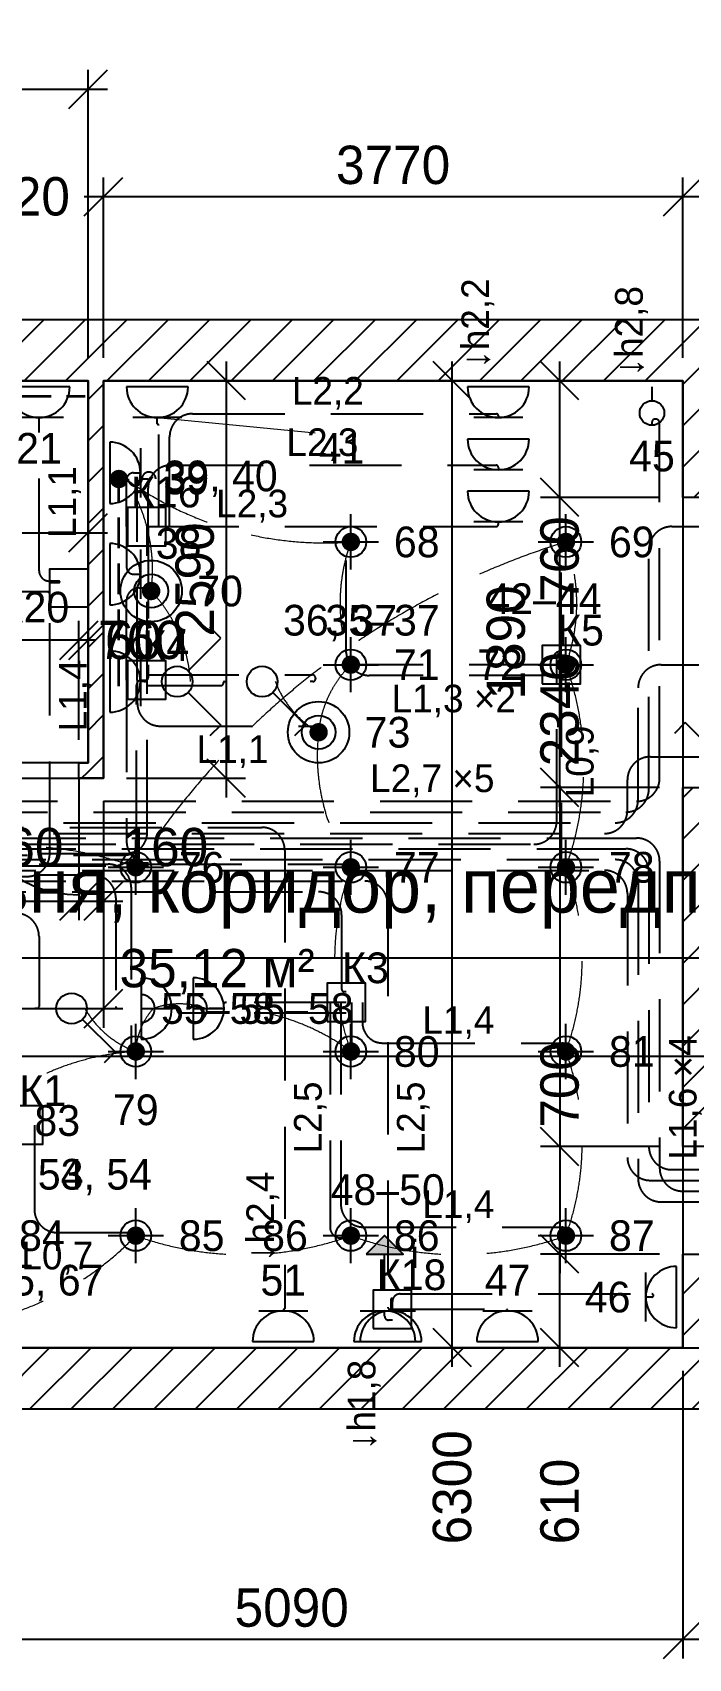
# Model space of a CAD drawing. Header units: millimetres. Extents: x -2969 to 15625, y -2725 to 8569.
# Drawn here: x 4738 to 9008, y -2025 to 8569 of the extents above; entities that cross this region are included whole.
import ezdxf
from ezdxf.enums import TextEntityAlignment as Align

# ---------------------------------------------------------------- set-up
doc = ezdxf.new("R2010")
doc.units = ezdxf.units.MM
doc.linetypes.add('E_CABLE_DASH', pattern=[900, 600, -300])
doc.linetypes.add('E_LED_DASH', pattern=[300, 200, -100])
doc.layers.add('A-AREA', color=8, linetype='Continuous', plot=False)
for name, color, linetype in [('A-DIMS', 2, 'Continuous'), ('A-DOOR', 3, 'Continuous'), ('A-TEXT', 7, 'Continuous'), ('A-WALL', 7, 'Continuous'), ('E-DATA', 140, 'Continuous'), ('E-LED', 221, 'E_LED_DASH'), ('E-LIGHT', 6, 'Continuous'), ('E-LINK', 5, 'E_CABLE_DASH'), ('E-SOCKET', 1, 'Continuous'), ('E-SWITCH', 5, 'Continuous'), ('E-TEXT', 7, 'Continuous'), ('L-TEXT', 7, 'Continuous'), ('W-BOX', 1, 'Continuous'), ('W-CABLE', 1, 'E_CABLE_DASH'), ('W-TEXT', 7, 'Continuous')]:
    doc.layers.add(name, color=color, linetype=linetype)
doc.styles.add('PLEX_LIGHT', font='IBMPlexSans-Light.ttf')
doc.dimstyles.new('PLAN', dxfattribs={"dimscale": 100, "dimtxt": 2.5, "dimasz": 2.5, "dimexe": 1.25, "dimexo": 1.5, "dimgap": 0.8, "dimtad": 1, "dimdec": 0, "dimtxsty": 'PLEX_LIGHT', "dimtsz": 1.25, "dimcen": 2.5, "dimdle": 1.25, "dimclrd": 2, "dimclre": 2, "dimclrt": 2, "dimazin": 3, "dimtfac": 1, "dimtmove": 0, "dimatfit": 3})

# ---------------------------------------------------------------- blocks, each defined once
blk = doc.blocks.new('E_SOCKET')
at = {"color": 0}
for p, q in [((-1.6, 2.4), (1.6, 2.4)), ((-2, 0.4), (2, 0.4))]:
    blk.add_line(p, q, dxfattribs=at)
blk.add_arc((0, 0.4), 2, 0, 180, dxfattribs=at)
at = {"style": 'PLEX_LIGHT', "flags": 1}
for tag in ['GROUP', 'H', 'ID']:
    blk.add_attdef(tag, (0, 0), '', height=2, dxfattribs=at)
blk = doc.blocks.new('E_SWITCH2')
at = {"color": 0}
for p, q in [((-2.83, 4.23), (-3.54, 3.52)), ((-0.71, 2.11), (-2.83, 4.23)), ((0.71, 2.11), (2.83, 4.23)), ((2.83, 4.23), (3.54, 3.52))]:
    blk.add_line(p, q, dxfattribs=at)
blk.add_circle((0, 1.4), 1, dxfattribs=at)
at = {"style": 'PLEX_LIGHT', "flags": 1}
for tag in ['GROUP', 'H', 'ID']:
    blk.add_attdef(tag, (0, 0), '', height=2, dxfattribs=at)
blk = doc.blocks.new('E_SWITCH')
at = {"color": 0}
for p, q in [((0.71, 2.11), (2.83, 4.23)), ((2.83, 4.23), (3.54, 3.52))]:
    blk.add_line(p, q, dxfattribs=at)
blk.add_circle((0, 1.4), 1, dxfattribs=at)
at = {"style": 'PLEX_LIGHT', "flags": 1}
for tag in ['GROUP', 'H', 'ID']:
    blk.add_attdef(tag, (0, 0), '', height=2, dxfattribs=at)
blk = doc.blocks.new('E_LED_OUTPUT')
h = blk.add_hatch(color=0)
h.dxf.hatch_style = 1
edge = h.paths.add_edge_path()
edge.add_arc((0, 1), 0.6, 0, 360)
at = {"color": 0}
for centre, start, end in [((0, 2.95), 90, 270), ((0, 2.05), 270, 90)]:
    blk.add_arc(centre, 0.45, start, end, dxfattribs=at)
at = {"style": 'PLEX_LIGHT', "flags": 1}
for tag in ['GROUP', 'H', 'ID']:
    blk.add_attdef(tag, (0, 0), '', height=2, dxfattribs=at)
blk = doc.blocks.new('E_OUTLET')
at = {"color": 0}
blk.add_line((0, 0.4), (0, 1.3), dxfattribs=at)
blk.add_circle((0, 2.1), 0.8, dxfattribs=at)
at = {"style": 'PLEX_LIGHT', "flags": 1}
for tag in ['GROUP', 'H', 'ID']:
    blk.add_attdef(tag, (0, 0), '', height=2, dxfattribs=at)
blk = doc.blocks.new('E_PENDANT')
h = blk.add_hatch(color=0)
h.dxf.hatch_style = 1
edge = h.paths.add_edge_path()
edge.add_arc((0, 0), 0.6, 0, 360)
at = {"color": 0}
for radius in [2, 1.1]:
    blk.add_circle((0, 0), radius, dxfattribs=at)
at = {"style": 'PLEX_LIGHT', "flags": 1}
for tag in ['GROUP', 'H', 'ID']:
    blk.add_attdef(tag, (0, 0), '', height=2, dxfattribs=at)
blk = doc.blocks.new('E_DATA')
h = blk.add_hatch(color=0)
h.dxf.hatch_style = 1
h.paths.add_polyline_path([(-1.2, 2.7), (1.2, 2.7), (0, 3.9)])
at = {"color": 0}
blk.add_line((0, 0.4), (0, 2.7), dxfattribs=at)
blk.add_lwpolyline([(-1.2, 2.7), (1.2, 2.7), (0, 3.9)], close=True, dxfattribs=at)
at = {"color": 0, "style": 'PLEX_LIGHT'}
blk.add_text('i', height=1.8, dxfattribs=at).set_placement((1.68, 2.7), align=Align.MIDDLE_LEFT)
at = {"style": 'PLEX_LIGHT', "flags": 1}
for tag in ['GROUP', 'H', 'ID']:
    blk.add_attdef(tag, (0, 0), '', height=2, dxfattribs=at)
blk = doc.blocks.new('E_SCONCE')
at = {"color": 0}
for p, q in [((0, 0.4), (0, 2.4)), ((-2, 0.4), (2, 0.4))]:
    blk.add_line(p, q, dxfattribs=at)
for radius in [2, 0.9]:
    blk.add_arc((0, 0.4), radius, 0, 180, dxfattribs=at)
at = {"style": 'PLEX_LIGHT', "flags": 1}
for tag in ['GROUP', 'H', 'ID']:
    blk.add_attdef(tag, (0, 0), '', height=2, dxfattribs=at)
blk = doc.blocks.new('E_DOWNLIGHT')
h = blk.add_hatch(color=0)
h.dxf.hatch_style = 1
edge = h.paths.add_edge_path()
edge.add_arc((0, 0), 0.6, 0, 360)
at = {"color": 0}
for p, q in [((0, -1.8), (0, 1.8)), ((-1.8, 0), (1.8, 0))]:
    blk.add_line(p, q, dxfattribs=at)
blk.add_circle((0, 0), 1, dxfattribs=at)
at = {"style": 'PLEX_LIGHT', "flags": 1}
for tag in ['GROUP', 'H', 'ID']:
    blk.add_attdef(tag, (0, 0), '', height=2, dxfattribs=at)

msp = doc.modelspace()

# ---------------------------------------------------------------- hatches: boundary and pattern name
at = {"layer": 'A-WALL'}
h = msp.add_hatch(dxfattribs=at)
h.set_pattern_fill('ANSI31', scale=60)
h.paths.add_polyline_path([(5200, 6700), (5200, 6300), (5100, 6300), (2030, 6300), (2030, 6700), (5100, 6700)])
h = msp.add_hatch(dxfattribs=at)
h.set_pattern_fill('ANSI31', scale=60)
h.paths.add_polyline_path([(9170, 6700), (9170, 6300), (8970, 6300), (5200, 6300), (5200, 6700), (8970, 6700)])
h = msp.add_hatch(dxfattribs=at)
h.set_pattern_fill('ANSI31', scale=60)
h.paths.add_polyline_path([(5100, 3710), (5100, 3810), (5100, 6300), (5200, 6300), (5200, 3710)])
h = msp.add_hatch(dxfattribs=at)
h.set_pattern_fill('ANSI31', scale=60)
h.paths.add_polyline_path([(8970, 5540), (8970, 6300), (9170, 6300), (9170, 5540)])
h = msp.add_hatch(dxfattribs=at)
h.set_pattern_fill('ANSI31', scale=60)
h.paths.add_polyline_path([(5100, 3810), (5100, 3710), (5040, 3710), (5040, 3810)])
h = msp.add_hatch(dxfattribs=at)
h.set_pattern_fill('ANSI31', scale=60)
h.paths.add_polyline_path([(8970, 1310), (8970, 3450), (8970, 3650), (9170, 3650), (9170, 3450), (9170, 1310)])
h = msp.add_hatch(dxfattribs=at)
h.set_pattern_fill('ANSI31', scale=60)
h.paths.add_polyline_path([(8970, -400), (8970, 0), (8970, 610), (9170, 610), (9170, 0), (9170, -400)])
h = msp.add_hatch(dxfattribs=at)
h.set_pattern_fill('ANSI31', scale=60)
h.paths.add_polyline_path([(3780, -400), (3780, 0), (3880, 0), (8970, 0), (8970, -400), (3880, -400)])

# ---------------------------------------------------------------- linework, layer by layer
at = {"layer": 'A-AREA'}
for points in [[(1930, 0), (1930, 3710), (5200, 3710), (5200, 6300), (8970, 6300), (8970, 0), (3880, 0), (3880, 1900), (4300, 1900), (4300, 2540), (3400, 2540), (3400, 1900), (3780, 1900), (3780, 0)], [(2030, 3810), (2030, 6300), (5100, 6300), (5100, 3810)]]:
    msp.add_lwpolyline(points, close=True, dxfattribs=at)
at = {"layer": 'A-DOOR'}
msp.add_line((5040, 3710), (5040, 2950), dxfattribs=at)
msp.add_arc((5040, 3710), 760, 180, -90, dxfattribs=at)
at = {"layer": 'A-WALL'}
for p, q in [((2030, 6700), (5200, 6700)), ((5200, 6700), (9170, 6700)), ((5100, 6300), (2030, 6300)), ((5100, 3810), (5100, 6300)), ((8970, 6300), (5200, 6300)), ((5200, 6300), (5200, 3710)), ((8970, 5540), (8970, 6300)), ((9170, 5540), (8970, 5540)), ((5040, 3710), (5040, 3810)), ((5040, 3810), (5100, 3810)), ((5200, 3710), (5040, 3710)), ((8970, 1310), (8970, 3650)), ((8970, 3650), (9170, 3650)), ((9170, 1310), (8970, 1310)), ((8970, 0), (8970, 610)), ((8970, 610), (9170, 610)), ((3880, 0), (8970, 0)), ((8970, -400), (3780, -400)), ((9170, -400), (8970, -400))]:
    msp.add_line(p, q, dxfattribs=at)
at = {"layer": 'E-LED', "lineweight": 35}
for p, q in [((3460, 6200), (5080, 6200)), ((5300, 4310), (5300, 5690))]:
    msp.add_line(p, q, dxfattribs=at)
at = {"layer": 'E-LINK', "lineweight": 18}
for points in [[(5510, 4930, 0.176327), (5345, 5660, 0.176327), (6810, 5250, 0.176327), (6810, 4450, 0.176327), (6600, 4010, 0.176327), (6810, 3130, 0.176327), (6810, 1930, 0.176327), (5864.3, 2210, 0.176327), (5524.3, 2210, 0.176327), (5410, 1930, 0.176327), (4370, 1480, 0.176327)], [(4230, 145, 0.176327), (5410, 730, 0.176327), (6810, 730, 0.176327), (8210, 730, 0.176327), (8210, 1930, 0.176327), (8210, 3130, 0.176327), (8210, 4450, 0.176327), (8210, 5250, 0.176327), (5410, 3130, 0.176327), (3860, 3130, 0.176327)], [(5766.1, 4340, 0.176327), (5510, 4930)], [(6318.2, 4340, 0.176327), (6600, 4010)], [(5078.2, 2210, 0.176327), (5410, 1930)]]:
    msp.add_lwpolyline(points, format="xyb", dxfattribs=at)
at = {"layer": 'E-TEXT', "lineweight": 13}
msp.add_line((5550, 6060), (6578.1, 5960), dxfattribs=at)
at = {"layer": 'W-BOX'}
for points in [[(5355, 5225), (5605, 5225), (5605, 5475), (5355, 5475)], [(5100, 5075), (5100, 4825), (4850, 4825), (4850, 5075)], [(8055, 4325), (8305, 4325), (8305, 4575), (8055, 4575)], [(5355, 4225), (5605, 4225), (5605, 4475), (5355, 4475)], [(6655, 2125), (6905, 2125), (6905, 2375), (6655, 2375)], [(4555, 1325), (4805, 1325), (4805, 1575), (4555, 1575)], [(6955, 125), (7205, 125), (7205, 375), (6955, 375)]]:
    msp.add_lwpolyline(points, close=True, dxfattribs=at)
at = {"layer": 'W-CABLE', "true_color": 0x4e79a7}
for points in [[(1472.6, 300), (1472.6, 1346.3, -0.4142136), (1476.3, 1350), (1476.3, 1350, 0.4142136), (1480, 1353.7), (1480, 1939.1, -0.4142136), (1630, 2089.1), (3100, 2089.1, 0.4142136), (3250, 2239.1), (3250, 3410, -0.4142136), (3400, 3560), (8670, 3560, 0.4142136), (8820, 3710), (8820, 6025, 0.4142136), (8795, 6050), (8790, 6050, 0.4142136), (8770, 6030), (8770, 6010)], [(5420, 4350), (5420, 5625, -0.4142136), (5455, 5660), (5490, 5660)], [(8180, 4380), (6930, 4380, -0.4142136), (6780, 4530), (6780, 5235, -0.4142136), (6795, 5250), (6810, 5250)], [(8180, 4450), (8180, 5235, -0.4142136), (8195, 5250), (8210, 5250)], [(5350, 4350), (5350, 4870, -0.4142136), (5430, 4950), (5500, 4950, -0.4142136), (5510, 4940), (5510, 4930)], [(487.4, 300), (487.4, 375, -0.4142136), (562.4, 450), (583.7, 450, 0.4142136), (680, 546.3), (680, 1147.8, -0.4142136), (830, 1297.8), (2580, 1297.8, 0.4142136), (2730, 1447.8), (2730, 3130, -0.4142136), (2880, 3280), (8000, 3280, 0.4142136), (8150, 3430), (8150, 4505, -0.4142136), (8165, 4520), (8180, 4520)], [(8180, 4450), (8180, 3165, 0.4142136), (8195, 3150), (8200, 3150, -0.4142136), (8210, 3140), (8210, 3130)], [(435.6, 300), (435.6, 350, -0.4142136), (485.6, 400), (532.8, 400, 0.4142136), (630, 497.2), (630, 1087, -0.4142136), (780, 1237), (2515, 1237, 0.4142136), (2665, 1387), (2665, 2990, -0.4142136), (2815, 3140), (5265, 3140, 0.4142136), (5415, 3290), (5415, 4317.5, -0.4142136), (5447.5, 4350), (5480, 4350)], [(5350, 4350), (5350, 3300, 0.4142136), (5500, 3150), (6800, 3150, -0.4142136), (6810, 3140), (6810, 3130)], [(5420, 4350), (5420, 4200, 0.4142136), (5570, 4050), (6580, 4050, -0.4142136), (6600, 4030), (6600, 4010)], [(5480, 4385), (6557.5, 4385, -0.4142136), (6580, 4362.5), (6580, 4357.9, -0.4142136), (6562.1, 4340), (6544.3, 4340)], [(5480, 4315), (5967.5, 4315, 0.4142136), (5980, 4327.5), (5980, 4333.9, -0.4142136), (5986.1, 4340), (5992.1, 4340)], [(3880, 3220), (5365, 3220, -0.4142136), (5410, 3175), (5410, 3130)], [(3880, 3150), (5230, 3150, -0.4142136), (5380, 3000), (5380, 1965, 0.4142136), (5395, 1950), (5400, 1950, -0.4142136), (5410, 1940), (5410, 1930)], [(3880, 3080), (5130, 3080, -0.4142136), (5280, 2930), (5280, 2222.1, 0.4142136), (5292.1, 2210), (5304.3, 2210)], [(383.7, 300), (383.7, 325, -0.4142136), (408.7, 350), (481.9, 350, 0.4142136), (580, 448.1), (580, 1026.1, -0.4142136), (730, 1176.1), (1995, 1176.1, 0.4142136), (2145, 1326.1), (2145, 2820, -0.4142136), (2295, 2970), (6600, 2970, -0.4142136), (6750, 2820), (6750, 2335, 0.4142136), (6765, 2320), (6780, 2320)], [(6780, 2250), (6000, 2250, 0.4142136), (5980, 2230), (5980, 2212.1, 0.4142136), (5982.1, 2210), (5984.3, 2210)], [(6675, 2250), (6675, 782.5, 0.4142136), (6742.5, 715), (6802.5, 715, 0.4142136), (6810, 722.5), (6810, 730)], [(6745, 2250), (6745, 935, 0.4142136), (6895, 785), (8182.5, 785, -0.4142136), (8210, 757.5), (8210, 730)], [(6815, 2250), (6815, 1917.5, -0.4142136), (6812.5, 1915), (6812.5, 1915, -0.4142136), (6810, 1917.5), (6810, 1930)], [(6885, 2250), (6885, 2117.5, 0.4142136), (7017.5, 1985), (8182.5, 1985, -0.4142136), (8210, 1957.5), (8210, 1930)], [(6780, 2180), (5695, 2180, -0.4142136), (5680, 2195), (5680, 2195, 0.4142136), (5665, 2210), (5644.3, 2210)], [(4750, 1450), (4750, 900, 0.4142136), (4900, 750), (5400, 750, -0.4142136), (5410, 740), (5410, 730)]]:
    msp.add_lwpolyline(points, format="xyb", dxfattribs=at)
at = {"layer": 'W-CABLE', "true_color": 0x8cbf5f}
for points in [[(4850, 4985), (4910, 4985, 0.4142136), (4915, 4990), (4915, 4990, 0.4142136), (4910, 4995), (4847.5, 4995, -0.4142136), (4780, 5062.5), (4780, 6060)], [(4850, 4915), (4847.5, 4915, -0.4142136), (4845, 4917.5), (4845, 4920, 0.4142136), (4840, 4925), (2307.5, 4925, -0.4142136), (2280, 4952.5), (2280, 4975, 0.4142136), (2275, 4980), (2270, 4980)], [(1265.2, 300), (1265.2, 1117.6, -0.4142136), (1297.6, 1150), (1297.6, 1150, 0.4142136), (1330, 1182.4), (1330, 1817.4, -0.4142136), (1480, 1967.4), (2970, 1967.4, 0.4142136), (3120, 2117.4), (3120, 2920, -0.4142136), (3270, 3070), (4700, 3070, 0.4142136), (4850, 3220), (4850, 4950)]]:
    msp.add_lwpolyline(points, format="xyb", dxfattribs=at)
at = {"layer": 'W-CABLE', "true_color": 0xe67f8a}
for points in [[(5560, 5350), (5560, 6010, 0.4142136), (5555, 6015), (5555, 6015, -0.4142136), (5550, 6020), (5550, 6060)], [(5630, 5350), (5630, 5935, -0.4142136), (5780, 6085), (7757.5, 6085, -0.4142136), (7770, 6072.5), (7770, 6060)], [(5490, 5350), (5490, 5600, -0.4142136), (5640, 5750), (7755, 5750, -0.4142136), (7770, 5735), (7770, 5720)], [(5350, 5350), (5350, 5655, -0.4142136), (5395, 5700), (5440, 5700)], [(1057.8, 300), (1057.8, 913.9, -0.4142136), (1093.9, 950), (1093.9, 950, 0.4142136), (1130, 986.1), (1130, 1573.9, -0.4142136), (1280, 1723.9), (2905, 1723.9, 0.4142136), (3055, 1873.9), (3055, 3060, -0.4142136), (3205, 3210), (5335, 3210, 0.4142136), (5485, 3360), (5485, 5347.5, 0.4142136), (5482.5, 5350), (5480, 5350)], [(5350, 5350), (5350, 5085, 0.4142136), (5395, 5040), (5440, 5040)], [(5490, 5350), (5490, 4365, -0.4142136), (5465, 4340), (5440, 4340)], [(5480, 5350), (7755, 5350, 0.4142136), (7770, 5365), (7770, 5380)]]:
    msp.add_lwpolyline(points, format="xyb", dxfattribs=at)
at = {"layer": 'W-CABLE', "true_color": 0xc9845c}
msp.add_lwpolyline([(1317, 300), (1317, 1168.5, -0.4142136), (1348.5, 1200), (1348.5, 1200, 0.4142136), (1380, 1231.5), (1380, 1878.3, -0.4142136), (1530, 2028.3), (3035, 2028.3, 0.4142136), (3185, 2178.3), (3185, 3340, -0.4142136), (3335, 3490), (8600, 3490, 0.4142136), (8750, 3640), (8750, 5200, -0.4142136), (8900, 5350), (9500, 5350, 0.4142136), (9550, 5400), (9550, 5435, 0.4142136), (9535, 5450), (9535, 5450, -0.4142136), (9520, 5465), (9520, 5500)], format="xyb", dxfattribs=at)
at = {"layer": 'W-CABLE', "true_color": 0x76b7b2}
for points in [[(902.2, 300), (902.2, 786.1, -0.4142136), (966.1, 850), (966.1, 850, 0.4142136), (1030, 913.9), (1030, 1513, -0.4142136), (1180, 1663), (2840, 1663, 0.4142136), (2990, 1813), (2990, 3270, -0.4142136), (3140, 3420), (8530, 3420, 0.4142136), (8680, 3570), (8680, 4300, -0.4142136), (8830, 4450), (10625, 4450, -0.4142136), (10650, 4425), (10650, 4400)], [(850.4, 300), (850.4, 735.2, -0.4142136), (915.2, 800), (915.2, 800, 0.4142136), (980, 864.8), (980, 1452.2, -0.4142136), (1130, 1602.2), (2775, 1602.2, 0.4142136), (2925, 1752.2), (2925, 3200, -0.4142136), (3075, 3350), (8460, 3350, 0.4142136), (8610, 3500), (8610, 3700, -0.4142136), (8760, 3850), (9395, 3850, 0.4142136), (9420, 3875), (9420, 3900)]]:
    msp.add_lwpolyline(points, format="xyb", dxfattribs=at)
at = {"layer": 'W-CABLE', "true_color": 0x4e79a7}
for points in [[(8180, 4450), (6810, 4450)], [(8180, 4450), (8210, 4450)]]:
    msp.add_lwpolyline(points, dxfattribs=at)
at = {"layer": 'W-CABLE', "true_color": 0xf28e2b}
for points in [[(1524.4, 300), (1524.4, 1397.2, -0.4142136), (1527.2, 1400), (1527.2, 1400, 0.4142136), (1530, 1402.8), (1530, 2000, -0.4142136), (1680, 2150), (2385, 2150, 0.4142136), (2535, 2300), (2535, 3170, -0.4142136), (2685, 3320), (8670, 3320, -0.4142136), (8820, 3170), (8820, 1170, 0.4142136), (8970, 1020), (9335, 1020, 0.4142136), (9485, 1170), (9485, 3137.5, 0.4142136), (9472.5, 3150), (9465, 3150, -0.4142136), (9460, 3155), (9460, 3160)], [(3480, 980), (3347.5, 980, -0.4142136), (3215, 1112.5), (3215, 2680, -0.4142136), (3365, 2830), (4630, 2830, -0.4142136), (4780, 2680), (4780, 2223.9, -0.4142136), (4766.1, 2210), (4752.1, 2210)]]:
    msp.add_lwpolyline(points, format="xyb", dxfattribs=at)
at = {"layer": 'W-CABLE', "true_color": 0x9c755f}
for points in [[(3180, 3390), (6230, 3390, -0.4142136), (6380, 3240), (6380, 255, -0.4142136), (6375, 250), (6375, 250, 0.4142136), (6370, 245), (6370, 240)], [(1161.5, 300), (1161.5, 1015.7, -0.4142136), (1195.7, 1050), (1195.7, 1050, 0.4142136), (1230, 1084.3), (1230, 1695.7, -0.4142136), (1380, 1845.7), (2255, 1845.7, 0.4142136), (2405, 1995.7), (2405, 2890, -0.4142136), (2555, 3040), (6900, 3040, -0.4142136), (7050, 2890), (7050, 265, 0.4142136), (7065, 250), (7080, 250)], [(7080, 320), (7075, 320, 0.4142136), (7070, 315), (7070, 240)], [(7080, 250), (7080, 300, -0.4142136), (7130, 350), (8770, 350, -0.4142136), (8780, 340), (8780, 340, -0.4142136), (8770, 330), (8730, 330)], [(7080, 180), (7055, 180, -0.4142136), (7030, 205), (7030, 240)], [(7080, 250), (7825, 250, -0.4142136), (7830, 245), (7830, 240)]]:
    msp.add_lwpolyline(points, format="xyb", dxfattribs=at)
at = {"layer": 'W-CABLE', "true_color": 0x59a14f}
for points in [[(694.8, 300), (694.8, 582.4, -0.4142136), (762.4, 650), (762.4, 650, 0.4142136), (830, 717.6), (830, 1269.6, -0.4142136), (980, 1419.6), (2125, 1419.6, 0.4142136), (2275, 1569.6), (2275, 3030, -0.4142136), (2425, 3180), (8530, 3180, -0.4142136), (8680, 3030), (8680, 1100, 0.4142136), (8830, 950), (9265, 950, 0.4142136), (9415, 1100), (9415, 2242.5, -0.4142136), (9417.5, 2245), (9420, 2245)], [(643, 300), (643, 531.5, -0.4142136), (711.5, 600), (711.5, 600, 0.4142136), (780, 668.5), (780, 1208.7, -0.4142136), (930, 1358.7), (2060, 1358.7, 0.4142136), (2210, 1508.7), (2210, 2960, -0.4142136), (2360, 3110), (8460, 3110, -0.4142136), (8610, 2960), (8610, 1240, 0.4142136), (8760, 1090), (9620, 1090)]]:
    msp.add_lwpolyline(points, format="xyb", dxfattribs=at)
at = {"layer": 'W-CABLE', "true_color": 0x5f9ed1}
msp.add_lwpolyline([(1213.3, 300), (1213.3, 1066.7, -0.4142136), (1246.7, 1100), (1246.7, 1100, 0.4142136), (1280, 1133.3), (1280, 1756.5, -0.4142136), (1430, 1906.5), (2320, 1906.5, 0.4142136), (2470, 2056.5), (2470, 3100, -0.4142136), (2620, 3250), (8600, 3250, -0.4142136), (8750, 3100), (8750, 1310, 0.4142136), (8900, 1160), (11800, 1160, 0.4142136), (11950, 1310), (11950, 3235, 0.4142136), (11935, 3250), (11920, 3250)], format="xyb", dxfattribs=at)

# ---------------------------------------------------------------- block references
at = {"layer": 'E-DATA', "xscale": 100, "yscale": 100}
msp.add_blockref('E_DATA', (7030, 340), dxfattribs=at)
at = {"layer": 'E-LED', "xscale": 100, "yscale": 100, "rotation": -90}
msp.add_blockref('E_LED_OUTPUT', (5200, 5660), dxfattribs=at)
at = {"layer": 'E-LIGHT', "xscale": 100, "yscale": 100}
for name, p in [('E_DOWNLIGHT', (6810, 5250)), ('E_DOWNLIGHT', (8210, 5250)), ('E_PENDANT', (5510, 4930)), ('E_DOWNLIGHT', (6810, 4450)), ('E_DOWNLIGHT', (8210, 4450)), ('E_PENDANT', (6600, 4010)), ('E_DOWNLIGHT', (5410, 3130)), ('E_DOWNLIGHT', (6810, 3130)), ('E_DOWNLIGHT', (8210, 3130)), ('E_DOWNLIGHT', (5410, 1930)), ('E_DOWNLIGHT', (6810, 1930)), ('E_DOWNLIGHT', (8210, 1930)), ('E_DOWNLIGHT', (5410, 730)), ('E_DOWNLIGHT', (6810, 730)), ('E_DOWNLIGHT', (8210, 730))]:
    msp.add_blockref(name, p, dxfattribs=at)
at = {"layer": 'E-LIGHT', "xscale": 100, "yscale": 100, "rotation": -90}
for p in [(5404.3, 2210), (5744.3, 2210)]:
    msp.add_blockref('E_SCONCE', p, dxfattribs=at)
at = {"layer": 'E-SOCKET', "xscale": 100, "yscale": 100}
for name, p, rotation in [('E_SOCKET', (4780, 6300), -180), ('E_SOCKET', (5550, 6300), -180), ('E_SOCKET', (7770, 6300), -180), ('E_OUTLET', (8770, 6300), -180), ('E_SOCKET', (5200, 5700), -90), ('E_SOCKET', (7770, 5960), -180), ('E_SOCKET', (7770, 5620), -180), ('E_SOCKET', (5200, 5040), -90), ('E_SOCKET', (5200, 4340), -90), ('E_SOCKET', (8970, 330), -270)]:
    msp.add_blockref(name, p, dxfattribs=dict(at, rotation=rotation))
for p in [(6370, 0), (7030, 0), (7070, 0), (7830, 0)]:
    msp.add_blockref('E_SOCKET', p, dxfattribs=at)
at = {"layer": 'E-SWITCH', "xscale": 100, "yscale": 100, "rotation": -90}
for name, p in [('E_SWITCH2', (5540, 4340)), ('E_SWITCH', (6092.1, 4340)), ('E_SWITCH', (4852.1, 2210))]:
    msp.add_blockref(name, p, dxfattribs=at)
at = {"layer": 'E-SWITCH', "xscale": 100, "yscale": 100}
msp.add_blockref('E_SWITCH2', (9270, 3650), dxfattribs=at)

# ---------------------------------------------------------------- texts
at = {"layer": 'A-TEXT', "style": 'PLEX_LIGHT'}
msp.add_text('Кухня-вітальня, коридор, передпокій', height=350, dxfattribs=at).set_placement((5939.6, 3009.8), align=Align.MIDDLE_CENTER)
at = {"layer": 'A-TEXT', "insert": (5939.6, 2449.8), "char_height": 250, "attachment_point": 5, "style": 'PLEX_LIGHT'}
msp.add_mtext('35,12 м²', dxfattribs=at)
at = {"layer": 'E-TEXT', "style": 'PLEX_LIGHT'}
for s, p in [('21', (4780, 5860)), ('41', (6750, 5860)), ('45', (8770, 5810)), ('42–44', (8070, 4880)), ('79', (5410, 1550)), ('48–50', (7050, 1030)), ('51', (6370, 440)), ('47', (7830, 440))]:
    msp.add_text(s, height=200, dxfattribs=at).set_placement(p, align=Align.MIDDLE_CENTER)
for s, p in [('39, 40', (5590, 5680)), ('38', (5540, 5240)), ('68', (7090, 5250)), ('69', (8490, 5250)), ('70', (5810, 4930)), ('35–37', (6644.3, 4740)), ('71', (7090, 4450)), ('73', (6900, 4010)), ('76', (5690, 3130)), ('77', (7090, 3130)), ('78', (8490, 3130)), ('55–58', (6084.3, 2210)), ('80', (7090, 1930)), ('81', (8490, 1930)), ('83', (4750, 1480)), ('53, 54', (4772.1, 1130)), ('84', (4650, 730)), ('85', (5690, 730)), ('87', (8490, 730))]:
    msp.add_text(s, height=200, dxfattribs=at).set_placement(p, align=Align.MIDDLE_LEFT)
for s, p in [('72', (7930, 4450)), ('86', (6530, 730)), ('46', (8630, 330))]:
    msp.add_text(s, height=200, dxfattribs=at).set_placement(p, align=Align.MIDDLE_RIGHT)
at = {"layer": 'L-TEXT', "style": 'PLEX_LIGHT'}
for s, p in [('39', (5590, 5660)), ('68', (7090, 5250)), ('69', (8490, 5250)), ('70', (5810, 4930)), ('36, 37', (6368.2, 4740)), ('71', (7090, 4450)), ('73', (6900, 4010)), ('76', (5690, 3130)), ('77', (7090, 3130)), ('78', (8490, 3130)), ('55–58', (5574.3, 2210)), ('80', (7090, 1930)), ('81', (8490, 1930)), ('83', (4750, 1480)), ('54', (4772.1, 1130)), ('84', (4650, 730)), ('85', (5690, 730)), ('86', (7090, 730)), ('87', (8490, 730))]:
    msp.add_text(s, height=200, dxfattribs=at).set_placement(p, align=Align.MIDDLE_LEFT)
msp.add_text('72', height=200, dxfattribs=at).set_placement((7930, 4450), align=Align.MIDDLE_RIGHT)
for s, p in [('79', (5410, 1550)), ('61–65, 67', (4605, 440))]:
    msp.add_text(s, height=200, dxfattribs=at).set_placement(p, align=Align.MIDDLE_CENTER)
at = {"layer": 'W-TEXT', "true_color": 0xe67f8a, "style": 'PLEX_LIGHT'}
msp.add_text('↓h2,2', height=180, rotation=90, dxfattribs=at).set_placement((7620, 6672.8), align=Align.MIDDLE_CENTER)
at = {"layer": 'W-TEXT', "true_color": 0x4e79a7, "style": 'PLEX_LIGHT'}
for s, p in [('↓h2,8', (8620, 6622.8)), ('L0,9', (8300, 3820))]:
    msp.add_text(s, height=180, rotation=90, dxfattribs=at).set_placement(p, align=Align.MIDDLE_CENTER)
at = {"layer": 'W-TEXT', "true_color": 0xe67f8a, "style": 'PLEX_LIGHT'}
for s, p in [('L2,2', (6660, 6235)), ('L2,3', (6625, 5900)), ('L2,3', (6167, 5500))]:
    msp.add_text(s, height=180, dxfattribs=at).set_placement(p, align=Align.MIDDLE_CENTER)
at = {"layer": 'W-TEXT', "true_color": 0x8cbf5f, "style": 'PLEX_LIGHT'}
for s, p in [('L1,1', (4930, 5510)), ('L1,4', (5000, 4250))]:
    msp.add_text(s, height=180, rotation=90, dxfattribs=at).set_placement(p, align=Align.MIDDLE_CENTER)
at = {"layer": 'W-TEXT', "style": 'PLEX_LIGHT'}
for s, height, p in [('К16', 200, (5605, 5575)), ('К20', 200, (4750, 4825)), ('К5', 200, (8305, 4675)), ('К4', 200, (5605, 4575)), ('L2,7 ×5', 180, (7340, 3710)), ('К3', 200, (6905, 2475)), ('К1', 200, (4805, 1675)), ('К18', 200, (7205, 475))]:
    msp.add_text(s, height=height, dxfattribs=at).set_placement(p, align=Align.MIDDLE_CENTER)
at = {"layer": 'W-TEXT', "true_color": 0x4e79a7, "style": 'PLEX_LIGHT'}
for s, p in [('L1,3 ×2', (7480, 4230)), ('L1,1', (6040, 3900)), ('L1,4', (7510, 2135)), ('L1,4', (7510, 935)), ('L0,7', (4899, 600))]:
    msp.add_text(s, height=180, dxfattribs=at).set_placement(p, align=Align.MIDDLE_CENTER)
at = {"layer": 'W-TEXT', "style": 'PLEX_LIGHT'}
msp.add_text('L1,6 ×4', height=180, rotation=90, dxfattribs=at).set_placement((8970, 1630), align=Align.MIDDLE_CENTER)
at = {"layer": 'W-TEXT', "true_color": 0x9c755f, "style": 'PLEX_LIGHT'}
for s, p in [('L2,5', (6530, 1500)), ('L2,5', (7200, 1500)), ('↓h2,4', (6220, 852.8)), ('↓h1,8', (6880, -372.8))]:
    msp.add_text(s, height=180, rotation=90, dxfattribs=at).set_placement(p, align=Align.MIDDLE_CENTER)

# ---------------------------------------------------------------- dimensions: what is measured, and where the dimension line sits
at = {"layer": 'A-DIMS'}
for base, p1, p2 in [((2030, 8200), (2030, 6300), (5100, 6300)), ((5200, 7500), (5200, 6300), (8970, 6300)), ((3880, -1900), (3880, 0), (8970, 0))]:
    msp.add_linear_dim(base=base, p1=p1, p2=p2, dimstyle='PLAN', dxfattribs=at).render()
for base, p1, p2, location in [((3880, 7500), (3880, 1900), (4300, 1900), (4702.3, 7500)), ((2030, 5310), (2030, 3810), (5100, 3810), (1320.2, 5310)), ((4280, 4610), (4280, 3810), (5040, 3810), (5442.3, 4610)), ((5040, 4610), (5040, 3810), (5100, 3810), (5394.9, 4610)), ((1930, 2210), (1930, 3710), (5200, 3710), (820.2, 2210)), ((4280, 2910), (4280, 3710), (5040, 3710), (4660, 3260)), ((5040, 2910), (5040, 3710), (5200, 3710), (5602.3, 3260))]:
    msp.add_linear_dim(base=base, p1=p1, p2=p2, location=location, dimstyle='PLAN', override={"dimtmove": 2}, dxfattribs=at).render()
for base, p1, p2 in [((4300, 3810), (5100, 3810), (5100, 6300)), ((6000, 3710), (5200, 3710), (5200, 6300)), ((13400, 0), (3780, 0), (3780, 1900))]:
    msp.add_linear_dim(base=base, p1=p1, p2=p2, angle=90, dimstyle='PLAN', dxfattribs=at).render()
for base, p1, p2, location in [((7470, 0), (8970, 0), (8970, 6300), (7470, -909.8)), ((8170, 5540), (8970, 5540), (8970, 6300), (8170, 5137.7)), ((8170, 3650), (8970, 3650), (8970, 5540), (7820, 4595)), ((8170, 1310), (8970, 1310), (8970, 3650), (8170, 4159.8)), ((13400, 1900), (3400, 1900), (3400, 2540), (13400, 2942.3)), ((8170, 610), (8970, 610), (8970, 1310), (8170, 1712.3)), ((8170, 0), (8970, 0), (8970, 610), (8170, -1002.3))]:
    msp.add_linear_dim(base=base, p1=p1, p2=p2, angle=90, location=location, dimstyle='PLAN', override={"dimtmove": 2}, dxfattribs=at).render()

doc.saveas('drawing.dxf')
